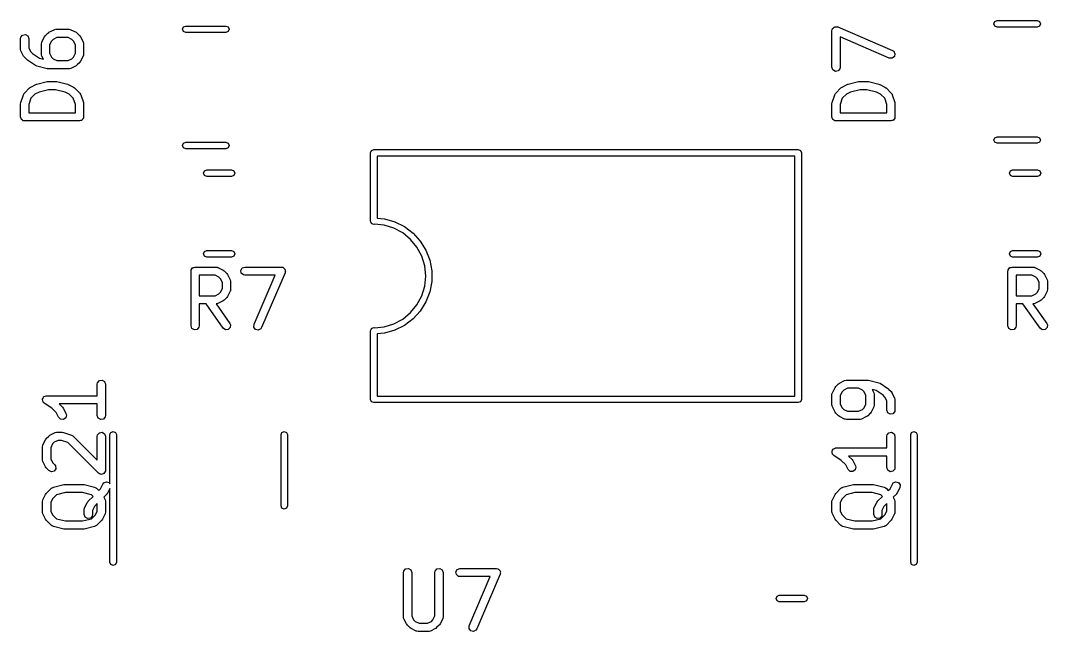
# Model space of a CAD drawing. Extents: x 10 to 287, y -200 to -10.
# Drawn here: x 110.08 to 128.81, y -90.93 to -79.78 of the extents above; entities that cross this region are included whole.
import ezdxf

# ---------------------------------------------------------------- set-up
doc = ezdxf.new("R2010")
doc.units = 0
doc.layers.add('BLACK', color=7, linetype='CONTINUOUS')

msp = doc.modelspace()

# ---------------------------------------------------------------- linework, layer by layer
at = {"layer": 'BLACK', "linetype": 'CONTINUOUS'}
for p, q in [((127.847, -79.7976), (127.889, -79.78)), ((127.889, -79.78), (128.62, -79.78)), ((128.62, -79.78), (128.662, -79.7976)), ((110.595, -79.9948), (110.69, -79.9472)), ((110.69, -79.9472), (110.715, -79.9398)), ((110.715, -79.9398), (110.72, -79.9408)), ((110.72, -79.9408), (110.724, -79.9393)), ((110.724, -79.9393), (110.962, -79.9393)), ((110.962, -79.9393), (110.988, -79.9438)), ((110.988, -79.9438), (110.991, -79.9467)), ((110.991, -79.9467), (110.995, -79.9472)), ((110.995, -79.9472), (111.091, -79.9948)), ((113.029, -79.94), (113.047, -79.8976)), ((113.047, -79.9824), (113.029, -79.94)), ((113.047, -79.8976), (113.089, -79.88)), ((113.089, -79.88), (113.82, -79.88)), ((113.82, -79.88), (113.862, -79.8976)), ((113.862, -79.8976), (113.88, -79.94)), ((113.88, -79.94), (113.862, -79.9824)), ((124.877, -79.9667), (124.882, -79.941)), ((124.877, -80.6333), (124.877, -79.9667)), ((124.882, -79.941), (124.888, -79.9342)), ((124.888, -79.9342), (124.89, -79.9256)), ((124.89, -79.9256), (124.904, -79.9151)), ((124.904, -79.9151), (124.915, -79.9017)), ((124.915, -79.9017), (124.924, -79.9002)), ((124.924, -79.9002), (124.931, -79.8949)), ((124.931, -79.8949), (124.948, -79.8958)), ((124.948, -79.8958), (124.965, -79.8928)), ((124.965, -79.8928), (124.973, -79.8972)), ((124.973, -79.8972), (124.982, -79.8977)), ((124.982, -79.8977), (125.982, -80.3263)), ((127.829, -79.84), (127.847, -79.7976)), ((127.847, -79.8824), (127.829, -79.84)), ((127.889, -79.9), (127.847, -79.8824)), ((128.62, -79.9), (127.889, -79.9)), ((128.662, -79.8824), (128.62, -79.9)), ((128.662, -79.7976), (128.68, -79.84)), ((128.68, -79.84), (128.662, -79.8824)), ((110.077, -80.1095), (110.082, -80.0839)), ((110.077, -80.3), (110.077, -80.1095)), ((110.082, -80.0839), (110.115, -80.0446)), ((110.115, -80.0446), (110.165, -80.0357)), ((110.165, -80.0357), (110.21, -80.0613)), ((110.21, -80.0613), (110.227, -80.1095)), ((110.227, -80.1095), (110.227, -80.2823)), ((110.466, -80.1712), (110.514, -80.076)), ((110.514, -80.076), (110.527, -80.058)), ((110.527, -80.058), (110.528, -80.0565)), ((110.528, -80.0565), (110.576, -80.0089)), ((110.576, -80.0089), (110.594, -79.996)), ((110.594, -79.996), (110.595, -79.9948)), ((110.643, -80.1539), (110.608, -80.2225)), ((110.673, -80.1235), (110.643, -80.1539)), ((110.742, -80.0893), (110.673, -80.1235)), ((110.944, -80.0893), (110.742, -80.0893)), ((111.013, -80.1235), (110.944, -80.0893)), ((111.043, -80.1539), (111.013, -80.1235)), ((111.077, -80.2225), (111.043, -80.1539)), ((111.091, -79.9948), (111.109, -80.0082)), ((111.109, -80.0082), (111.11, -80.0089)), ((111.11, -80.0089), (111.158, -80.0565)), ((111.158, -80.0565), (111.171, -80.0749)), ((111.171, -80.0749), (111.172, -80.076)), ((111.172, -80.076), (111.219, -80.1712)), ((113.089, -80), (113.047, -79.9824)), ((113.82, -80), (113.089, -80)), ((113.862, -79.9824), (113.82, -80)), ((125.923, -80.4642), (125.027, -80.0804)), ((125.027, -80.0804), (125.027, -80.6333)), ((110.079, -80.3042), (110.077, -80.3)), ((110.078, -80.3086), (110.079, -80.3042)), ((110.085, -80.3335), (110.078, -80.3086)), ((110.133, -80.4288), (110.085, -80.3335)), ((110.227, -80.2823), (110.262, -80.3508)), ((110.262, -80.3508), (110.295, -80.3846)), ((110.458, -80.2048), (110.463, -80.1791)), ((110.458, -80.3952), (110.458, -80.2048)), ((110.463, -80.1791), (110.466, -80.1757)), ((110.466, -80.1757), (110.466, -80.1712)), ((110.608, -80.2225), (110.608, -80.3775)), ((111.077, -80.3775), (111.077, -80.2225)), ((111.219, -80.1712), (111.227, -80.1962)), ((111.227, -80.1962), (111.226, -80.2005)), ((111.226, -80.2005), (111.227, -80.2048)), ((111.227, -80.2048), (111.227, -80.3952)), ((125.982, -80.3263), (126.004, -80.3406)), ((126.004, -80.3406), (126.027, -80.3864)), ((110.134, -80.4299), (110.133, -80.4288)), ((110.147, -80.4483), (110.134, -80.4299)), ((110.195, -80.4959), (110.147, -80.4483)), ((110.198, -80.4974), (110.195, -80.4959)), ((110.206, -80.5053), (110.198, -80.4974)), ((110.349, -80.6005), (110.206, -80.5053)), ((110.295, -80.3846), (110.421, -80.4685)), ((110.421, -80.4685), (110.495, -80.487)), ((110.46, -80.3995), (110.458, -80.3952)), ((110.459, -80.4038), (110.46, -80.3995)), ((110.466, -80.4288), (110.459, -80.4038)), ((110.495, -80.487), (110.466, -80.4288)), ((110.608, -80.3775), (110.643, -80.446)), ((110.643, -80.446), (110.673, -80.4765)), ((110.673, -80.4765), (110.742, -80.5107)), ((110.742, -80.5107), (110.944, -80.5107)), ((110.944, -80.5107), (111.013, -80.4765)), ((111.013, -80.4765), (111.043, -80.446)), ((111.043, -80.446), (111.077, -80.3775)), ((111.172, -80.524), (111.158, -80.542)), ((111.158, -80.542), (111.158, -80.5435)), ((111.219, -80.4288), (111.172, -80.524)), ((111.22, -80.4243), (111.219, -80.4288)), ((111.223, -80.4209), (111.22, -80.4243)), ((111.227, -80.3952), (111.223, -80.4209)), ((125.974, -80.467), (125.923, -80.4642)), ((126.015, -80.4363), (125.974, -80.467)), ((126.027, -80.3864), (126.015, -80.4363)), ((110.349, -80.6006), (110.349, -80.6005)), ((110.372, -80.6109), (110.349, -80.6006)), ((110.563, -80.6585), (110.372, -80.6109)), ((110.566, -80.6581), (110.563, -80.6585)), ((110.581, -80.6607), (110.566, -80.6581)), ((110.962, -80.6607), (110.581, -80.6607)), ((110.966, -80.6592), (110.962, -80.6607)), ((110.97, -80.6602), (110.966, -80.6592)), ((110.995, -80.6528), (110.97, -80.6602)), ((111.091, -80.6052), (110.995, -80.6528)), ((111.092, -80.604), (111.091, -80.6052)), ((111.11, -80.5911), (111.092, -80.604)), ((111.158, -80.5435), (111.11, -80.5911)), ((124.895, -80.6815), (124.877, -80.6333)), ((124.939, -80.7072), (124.895, -80.6815)), ((124.99, -80.6983), (124.939, -80.7072)), ((125.023, -80.659), (124.99, -80.6983)), ((125.027, -80.6333), (125.023, -80.659)), ((110.372, -80.9415), (110.563, -80.8939)), ((110.563, -80.8939), (110.578, -80.8929)), ((110.578, -80.8929), (110.581, -80.8917)), ((110.581, -80.8917), (110.724, -80.8917)), ((110.724, -80.8917), (110.739, -80.8943)), ((110.739, -80.8943), (110.742, -80.8939)), ((110.742, -80.8939), (110.932, -80.9415)), ((125.172, -80.9415), (125.363, -80.8939)), ((125.363, -80.8939), (125.378, -80.8929)), ((125.378, -80.8929), (125.381, -80.8917)), ((125.381, -80.8917), (125.524, -80.8917)), ((125.524, -80.8917), (125.539, -80.8943)), ((125.539, -80.8943), (125.542, -80.8939)), ((125.542, -80.8939), (125.732, -80.9415)), ((110.145, -81.1082), (110.147, -81.1041)), ((110.147, -81.1041), (110.242, -81.0089)), ((110.242, -81.0089), (110.261, -80.996)), ((110.261, -80.996), (110.262, -80.9948)), ((110.262, -80.9948), (110.357, -80.9472)), ((110.417, -81.085), (110.34, -81.1235)), ((110.357, -80.9472), (110.369, -80.9435)), ((110.369, -80.9435), (110.372, -80.9415)), ((110.59, -81.0417), (110.417, -81.085)), ((110.715, -81.0417), (110.59, -81.0417)), ((110.888, -81.085), (110.715, -81.0417)), ((110.965, -81.1235), (110.888, -81.085)), ((110.932, -80.9415), (110.944, -80.9468)), ((110.944, -80.9468), (110.948, -80.9472)), ((110.948, -80.9472), (111.043, -80.9948)), ((111.043, -80.9948), (111.061, -81.0082)), ((111.061, -81.0082), (111.063, -81.0089)), ((111.063, -81.0089), (111.158, -81.1041)), ((111.158, -81.1041), (111.173, -81.1254)), ((124.945, -81.1082), (124.947, -81.1041)), ((124.947, -81.1041), (125.042, -81.0089)), ((125.042, -81.0089), (125.061, -80.996)), ((125.061, -80.996), (125.062, -80.9948)), ((125.062, -80.9948), (125.157, -80.9472)), ((125.217, -81.085), (125.14, -81.1235)), ((125.157, -80.9472), (125.169, -80.9435)), ((125.169, -80.9435), (125.172, -80.9415)), ((125.39, -81.0417), (125.217, -81.085)), ((125.515, -81.0417), (125.39, -81.0417)), ((125.688, -81.085), (125.515, -81.0417)), ((125.765, -81.1235), (125.688, -81.085)), ((125.732, -80.9415), (125.744, -80.9468)), ((125.744, -80.9468), (125.748, -80.9472)), ((125.748, -80.9472), (125.843, -80.9948)), ((125.843, -80.9948), (125.861, -81.0082)), ((125.861, -81.0082), (125.863, -81.0089)), ((125.863, -81.0089), (125.958, -81.1041)), ((125.958, -81.1041), (125.973, -81.1254)), ((110.077, -81.3), (110.081, -81.2779)), ((110.081, -81.2763), (110.129, -81.1334)), ((110.081, -81.2779), (110.081, -81.2763)), ((110.129, -81.1334), (110.141, -81.1105)), ((110.141, -81.1105), (110.145, -81.1082)), ((110.266, -81.1977), (110.227, -81.3122)), ((110.34, -81.1235), (110.266, -81.1977)), ((111.039, -81.1977), (110.965, -81.1235)), ((111.077, -81.3122), (111.039, -81.1977)), ((111.173, -81.1254), (111.173, -81.1299)), ((111.173, -81.1299), (111.176, -81.1334)), ((111.176, -81.1334), (111.224, -81.2763)), ((111.224, -81.2763), (111.227, -81.2985)), ((124.877, -81.3), (124.881, -81.2779)), ((124.881, -81.2763), (124.929, -81.1334)), ((124.881, -81.2779), (124.881, -81.2763)), ((124.929, -81.1334), (124.941, -81.1105)), ((124.941, -81.1105), (124.945, -81.1082)), ((125.066, -81.1977), (125.027, -81.3122)), ((125.14, -81.1235), (125.066, -81.1977)), ((125.839, -81.1977), (125.765, -81.1235)), ((125.877, -81.3122), (125.839, -81.1977)), ((125.973, -81.1254), (125.973, -81.1299)), ((125.973, -81.1299), (125.976, -81.1334)), ((125.976, -81.1334), (126.024, -81.2763)), ((126.024, -81.2763), (126.027, -81.2985)), ((110.077, -81.5381), (110.077, -81.3)), ((110.227, -81.3122), (110.227, -81.4631)), ((110.227, -81.4631), (111.077, -81.4631)), ((111.077, -81.4631), (111.077, -81.3122)), ((111.227, -81.2985), (111.227, -81.3)), ((111.227, -81.3), (111.227, -81.5381)), ((124.877, -81.5381), (124.877, -81.3)), ((125.027, -81.3122), (125.027, -81.4631)), ((125.027, -81.4631), (125.877, -81.4631)), ((125.877, -81.4631), (125.877, -81.3122)), ((126.027, -81.2985), (126.027, -81.3)), ((126.027, -81.3), (126.027, -81.5381)), ((110.084, -81.5564), (110.077, -81.5381)), ((110.087, -81.5756), (110.084, -81.5564)), ((110.093, -81.5799), (110.087, -81.5756)), ((110.095, -81.5863), (110.093, -81.5799)), ((110.112, -81.596), (110.095, -81.5863)), ((110.127, -81.6086), (110.112, -81.596)), ((110.136, -81.6103), (110.127, -81.6086)), ((110.139, -81.612), (110.136, -81.6103)), ((110.143, -81.6114), (110.139, -81.612)), ((110.152, -81.6131), (110.143, -81.6114)), ((111.152, -81.6131), (110.152, -81.6131)), ((111.171, -81.6064), (111.152, -81.6131)), ((111.19, -81.603), (111.171, -81.6064)), ((111.194, -81.5979), (111.19, -81.603)), ((111.201, -81.5955), (111.194, -81.5979)), ((111.21, -81.5787), (111.201, -81.5955)), ((111.223, -81.5637), (111.21, -81.5787)), ((111.225, -81.554), (111.223, -81.5637)), ((111.226, -81.5511), (111.225, -81.554)), ((111.227, -81.5381), (111.226, -81.5478)), ((111.226, -81.5478), (111.226, -81.5511)), ((124.884, -81.5564), (124.877, -81.5381)), ((124.887, -81.5756), (124.884, -81.5564)), ((124.893, -81.5799), (124.887, -81.5756)), ((124.895, -81.5863), (124.893, -81.5799)), ((124.912, -81.596), (124.895, -81.5863)), ((124.927, -81.6086), (124.912, -81.596)), ((124.936, -81.6103), (124.927, -81.6086)), ((124.939, -81.612), (124.936, -81.6103)), ((124.943, -81.6114), (124.939, -81.612)), ((124.952, -81.6131), (124.943, -81.6114)), ((125.952, -81.6131), (124.952, -81.6131)), ((125.971, -81.6064), (125.952, -81.6131)), ((125.99, -81.603), (125.971, -81.6064)), ((125.994, -81.5979), (125.99, -81.603)), ((126.001, -81.5955), (125.994, -81.5979)), ((126.01, -81.5787), (126.001, -81.5955)), ((126.023, -81.5637), (126.01, -81.5787)), ((126.025, -81.554), (126.023, -81.5637)), ((126.026, -81.5511), (126.025, -81.554)), ((126.027, -81.5381), (126.026, -81.5478)), ((126.026, -81.5478), (126.026, -81.5511)), ((113.029, -82.06), (113.047, -82.0176)), ((113.047, -82.0176), (113.089, -82)), ((113.089, -82), (113.82, -82)), ((113.82, -82), (113.862, -82.0176)), ((113.862, -82.0176), (113.88, -82.06)), ((127.829, -81.96), (127.847, -81.9176)), ((127.847, -82.0024), (127.829, -81.96)), ((127.847, -81.9176), (127.889, -81.9)), ((127.889, -82.02), (127.847, -82.0024)), ((127.889, -81.9), (128.62, -81.9)), ((128.62, -82.02), (127.889, -82.02)), ((128.62, -81.9), (128.662, -81.9176)), ((128.662, -82.0024), (128.62, -82.02)), ((128.662, -81.9176), (128.68, -81.96)), ((128.68, -81.96), (128.662, -82.0024)), ((113.047, -82.1024), (113.029, -82.06)), ((113.089, -82.12), (113.047, -82.1024)), ((113.82, -82.12), (113.089, -82.12)), ((113.862, -82.1024), (113.82, -82.12)), ((113.88, -82.06), (113.862, -82.1024)), ((116.462, -82.1919), (116.48, -82.1495)), ((116.462, -83.4419), (116.462, -82.1919)), ((116.48, -82.1495), (116.522, -82.1319)), ((116.522, -82.1319), (124.262, -82.1319)), ((124.262, -82.1319), (124.305, -82.1495)), ((124.305, -82.1495), (124.322, -82.1919)), ((124.322, -82.1919), (124.322, -86.6919)), ((116.582, -82.2519), (116.582, -83.3875)), ((124.202, -82.2519), (116.582, -82.2519)), ((124.202, -86.6319), (124.202, -82.2519)), ((113.413, -82.565), (113.431, -82.5226)), ((113.431, -82.6074), (113.413, -82.565)), ((113.431, -82.5226), (113.473, -82.505)), ((113.473, -82.505), (113.927, -82.505)), ((113.927, -82.505), (113.969, -82.5226)), ((113.969, -82.5226), (113.987, -82.565)), ((113.987, -82.565), (113.969, -82.6074)), ((128.113, -82.565), (128.131, -82.5226)), ((128.131, -82.6074), (128.113, -82.565)), ((128.131, -82.5226), (128.173, -82.505)), ((128.173, -82.505), (128.627, -82.505)), ((128.627, -82.505), (128.669, -82.5226)), ((128.669, -82.5226), (128.687, -82.565)), ((128.687, -82.565), (128.669, -82.6074)), ((113.473, -82.625), (113.431, -82.6074)), ((113.927, -82.625), (113.473, -82.625)), ((113.969, -82.6074), (113.927, -82.625)), ((128.173, -82.625), (128.131, -82.6074)), ((128.627, -82.625), (128.173, -82.625)), ((128.669, -82.6074), (128.627, -82.625)), ((116.466, -83.4514), (116.462, -83.4419)), ((116.48, -83.4843), (116.466, -83.4514)), ((116.48, -83.4844), (116.48, -83.4843)), ((116.505, -83.4946), (116.48, -83.4844)), ((116.522, -83.5019), (116.505, -83.4946)), ((116.531, -83.4983), (116.522, -83.5019)), ((116.522, -83.5019), (116.522, -83.5019)), ((116.707, -83.5155), (116.531, -83.4983)), ((116.582, -83.3875), (116.717, -83.4)), ((116.884, -83.5693), (116.707, -83.5155)), ((116.717, -83.4), (116.905, -83.4535)), ((116.905, -83.4535), (117.08, -83.5407)), ((117.047, -83.6566), (116.884, -83.5693)), ((117.19, -83.774), (117.047, -83.6566)), ((117.08, -83.5407), (117.236, -83.6586)), ((117.236, -83.6586), (117.368, -83.8031)), ((117.308, -83.9172), (117.19, -83.774)), ((117.368, -83.8031), (117.471, -83.9694)), ((113.413, -84.035), (113.431, -83.9926)), ((113.431, -84.0774), (113.413, -84.035)), ((113.431, -83.9926), (113.473, -83.975)), ((113.473, -84.095), (113.431, -84.0774)), ((113.473, -83.975), (113.927, -83.975)), ((113.927, -84.095), (113.473, -84.095)), ((113.927, -83.975), (113.969, -83.9926)), ((113.969, -84.0774), (113.927, -84.095)), ((113.969, -83.9926), (113.987, -84.035)), ((113.987, -84.035), (113.969, -84.0774)), ((117.395, -84.0805), (117.308, -83.9172)), ((117.449, -84.2576), (117.395, -84.0805)), ((117.471, -83.9694), (117.542, -84.1518)), ((128.113, -84.035), (128.131, -83.9926)), ((128.131, -84.0774), (128.113, -84.035)), ((128.131, -83.9926), (128.173, -83.975)), ((128.173, -84.095), (128.131, -84.0774)), ((128.173, -83.975), (128.627, -83.975)), ((128.627, -84.095), (128.173, -84.095)), ((128.627, -83.975), (128.669, -83.9926)), ((128.669, -84.0774), (128.627, -84.095)), ((128.669, -83.9926), (128.687, -84.035)), ((128.687, -84.035), (128.669, -84.0774)), ((113.22, -84.2926), (113.224, -84.2874)), ((113.224, -84.2874), (113.244, -84.284)), ((113.244, -84.284), (113.262, -84.2774)), ((113.262, -84.2774), (113.643, -84.2774)), ((113.643, -84.2774), (113.669, -84.2819)), ((113.669, -84.2819), (113.672, -84.2848)), ((113.672, -84.2848), (113.676, -84.2853)), ((113.676, -84.2853), (113.772, -84.3329)), ((114.118, -84.2949), (114.167, -84.2774)), ((114.167, -84.2774), (114.833, -84.2774)), ((114.833, -84.2774), (114.859, -84.2819)), ((114.859, -84.2819), (114.866, -84.2876)), ((114.866, -84.2876), (114.874, -84.2896)), ((117.467, -84.4419), (117.449, -84.2576)), ((117.542, -84.1518), (117.578, -84.3441)), ((128.12, -84.2926), (128.124, -84.2874)), ((128.124, -84.2874), (128.144, -84.284)), ((128.144, -84.284), (128.162, -84.2774)), ((128.162, -84.2774), (128.543, -84.2774)), ((128.543, -84.2774), (128.569, -84.2819)), ((128.569, -84.2819), (128.572, -84.2848)), ((128.572, -84.2848), (128.576, -84.2853)), ((128.576, -84.2853), (128.672, -84.3329)), ((113.187, -84.3524), (113.189, -84.3426)), ((113.187, -85.3524), (113.187, -84.3524)), ((113.188, -84.3394), (113.19, -84.3365)), ((113.189, -84.3426), (113.188, -84.3394)), ((113.19, -84.3365), (113.191, -84.3267)), ((113.191, -84.3267), (113.204, -84.3118)), ((113.204, -84.3118), (113.214, -84.2949)), ((113.214, -84.2949), (113.22, -84.2926)), ((113.337, -84.4274), (113.337, -84.8012)), ((113.625, -84.4274), (113.337, -84.4274)), ((113.694, -84.4616), (113.625, -84.4274)), ((113.724, -84.492), (113.694, -84.4616)), ((113.772, -84.3329), (113.79, -84.3463)), ((113.79, -84.3463), (113.791, -84.347)), ((113.791, -84.347), (113.839, -84.3946)), ((113.839, -84.3946), (113.852, -84.413)), ((113.852, -84.413), (113.853, -84.4141)), ((113.853, -84.4141), (113.9, -84.5093)), ((114.093, -84.3394), (114.118, -84.2949)), ((114.102, -84.3899), (114.093, -84.3394)), ((114.141, -84.4229), (114.102, -84.3899)), ((114.167, -84.4274), (114.141, -84.4229)), ((114.72, -84.4274), (114.167, -84.4274)), ((114.336, -85.3228), (114.72, -84.4274)), ((114.902, -84.3819), (114.474, -85.3819)), ((114.874, -84.2896), (114.885, -84.3036)), ((114.885, -84.3036), (114.898, -84.3149)), ((114.898, -84.3149), (114.9, -84.3236)), ((114.9, -84.3236), (114.905, -84.3307)), ((114.903, -84.3731), (114.902, -84.3819)), ((114.907, -84.3654), (114.903, -84.3731)), ((114.905, -84.3307), (114.904, -84.3482)), ((114.904, -84.3482), (114.907, -84.3654)), ((117.449, -84.6262), (117.467, -84.4419)), ((117.578, -84.3441), (117.578, -84.5397)), ((128.087, -84.3524), (128.089, -84.3426)), ((128.087, -85.3524), (128.087, -84.3524)), ((128.088, -84.3394), (128.09, -84.3365)), ((128.089, -84.3426), (128.088, -84.3394)), ((128.09, -84.3365), (128.091, -84.3267)), ((128.091, -84.3267), (128.104, -84.3118)), ((128.104, -84.3118), (128.114, -84.2949)), ((128.114, -84.2949), (128.12, -84.2926)), ((128.237, -84.4274), (128.237, -84.8012)), ((128.525, -84.4274), (128.237, -84.4274)), ((128.594, -84.4616), (128.525, -84.4274)), ((128.624, -84.492), (128.594, -84.4616)), ((128.672, -84.3329), (128.69, -84.3463)), ((128.69, -84.3463), (128.691, -84.347)), ((128.691, -84.347), (128.739, -84.3946)), ((128.739, -84.3946), (128.752, -84.413)), ((128.752, -84.413), (128.753, -84.4141)), ((128.753, -84.4141), (128.8, -84.5093)), ((113.758, -84.5606), (113.724, -84.492)), ((113.758, -84.668), (113.758, -84.5606)), ((113.9, -84.5093), (113.908, -84.5343)), ((113.908, -84.5343), (113.907, -84.5386)), ((113.907, -84.5386), (113.908, -84.5429)), ((113.908, -84.5429), (113.908, -84.6857)), ((117.395, -84.8033), (117.449, -84.6262)), ((117.578, -84.5397), (117.542, -84.732)), ((128.658, -84.5606), (128.624, -84.492)), ((128.658, -84.668), (128.658, -84.5606)), ((128.8, -84.5093), (128.808, -84.5343)), ((128.808, -84.5343), (128.807, -84.5386)), ((128.807, -84.5386), (128.808, -84.5429)), ((128.808, -84.5429), (128.808, -84.6857)), ((113.337, -84.8012), (113.625, -84.8012)), ((113.625, -84.8012), (113.694, -84.7669)), ((113.694, -84.7669), (113.724, -84.7365)), ((113.724, -84.7365), (113.758, -84.668)), ((113.839, -84.834), (113.791, -84.8816)), ((113.853, -84.8145), (113.839, -84.8325)), ((113.839, -84.8325), (113.839, -84.834)), ((113.9, -84.7193), (113.853, -84.8145)), ((113.901, -84.7148), (113.9, -84.7193)), ((113.904, -84.7114), (113.901, -84.7148)), ((113.908, -84.6857), (113.904, -84.7114)), ((117.308, -84.9666), (117.395, -84.8033)), ((117.542, -84.732), (117.471, -84.9144)), ((128.237, -84.8012), (128.525, -84.8012)), ((128.525, -84.8012), (128.594, -84.7669)), ((128.594, -84.7669), (128.624, -84.7365)), ((128.624, -84.7365), (128.658, -84.668)), ((128.739, -84.834), (128.691, -84.8816)), ((128.753, -84.8145), (128.739, -84.8325)), ((128.739, -84.8325), (128.739, -84.834)), ((128.8, -84.7193), (128.753, -84.8145)), ((128.801, -84.7148), (128.8, -84.7193)), ((128.804, -84.7114), (128.801, -84.7148)), ((128.808, -84.6857), (128.804, -84.7114)), ((113.461, -84.9512), (113.337, -84.9512)), ((113.337, -84.9512), (113.337, -85.3524)), ((113.772, -85.3954), (113.461, -84.9512)), ((113.647, -84.9497), (113.644, -84.9508)), ((113.644, -84.9508), (113.895, -85.3094)), ((113.651, -84.9507), (113.647, -84.9497)), ((113.676, -84.9433), (113.651, -84.9507)), ((113.772, -84.8957), (113.676, -84.9433)), ((113.773, -84.8945), (113.772, -84.8957)), ((113.791, -84.8816), (113.773, -84.8945)), ((117.19, -85.1098), (117.308, -84.9666)), ((117.471, -84.9144), (117.368, -85.0807)), ((128.361, -84.9512), (128.237, -84.9512)), ((128.237, -84.9512), (128.237, -85.3524)), ((128.672, -85.3954), (128.361, -84.9512)), ((128.547, -84.9497), (128.544, -84.9508)), ((128.544, -84.9508), (128.795, -85.3094)), ((128.551, -84.9507), (128.547, -84.9497)), ((128.576, -84.9433), (128.551, -84.9507)), ((128.672, -84.8957), (128.576, -84.9433)), ((128.673, -84.8945), (128.672, -84.8957)), ((128.691, -84.8816), (128.673, -84.8945)), ((117.047, -85.2272), (117.19, -85.1098)), ((117.236, -85.2252), (117.08, -85.3431)), ((117.368, -85.0807), (117.236, -85.2252)), ((113.204, -85.4006), (113.187, -85.3524)), ((113.249, -85.4262), (113.204, -85.4006)), ((113.332, -85.378), (113.299, -85.4173)), ((113.337, -85.3524), (113.332, -85.378)), ((113.814, -85.4248), (113.772, -85.3954)), ((113.901, -85.3841), (113.865, -85.4204)), ((113.895, -85.3094), (113.906, -85.333)), ((113.906, -85.333), (113.901, -85.3841)), ((114.333, -85.3741), (114.336, -85.3228)), ((114.364, -85.4151), (114.333, -85.3741)), ((114.459, -85.4037), (114.414, -85.4269)), ((114.474, -85.3819), (114.459, -85.4037)), ((116.473, -85.4174), (116.48, -85.3995)), ((116.48, -85.3995), (116.505, -85.3892)), ((116.48, -85.3995), (116.48, -85.3995)), ((116.505, -85.3892), (116.522, -85.3819)), ((116.522, -85.3819), (116.522, -85.3819)), ((116.522, -85.3819), (116.531, -85.3856)), ((116.531, -85.3856), (116.707, -85.3683)), ((116.707, -85.3683), (116.884, -85.3145)), ((116.884, -85.3145), (117.047, -85.2272)), ((117.08, -85.3431), (116.905, -85.4303)), ((128.104, -85.4006), (128.087, -85.3524)), ((128.149, -85.4262), (128.104, -85.4006)), ((128.232, -85.378), (128.199, -85.4173)), ((128.237, -85.3524), (128.232, -85.378)), ((128.714, -85.4248), (128.672, -85.3954)), ((128.801, -85.3841), (128.765, -85.4204)), ((128.795, -85.3094), (128.806, -85.333)), ((128.806, -85.333), (128.801, -85.3841)), ((113.299, -85.4173), (113.249, -85.4262)), ((113.865, -85.4204), (113.814, -85.4248)), ((114.414, -85.4269), (114.364, -85.4151)), ((116.462, -85.4419), (116.473, -85.4174)), ((116.462, -86.6919), (116.462, -85.4419)), ((116.717, -85.4838), (116.582, -85.4963)), ((116.582, -85.4963), (116.582, -86.6319)), ((116.905, -85.4303), (116.717, -85.4838)), ((128.199, -85.4173), (128.149, -85.4262)), ((128.765, -85.4204), (128.714, -85.4248)), ((111.482, -86.3886), (111.515, -86.3493)), ((111.515, -86.3493), (111.565, -86.3404)), ((111.565, -86.3404), (111.61, -86.3661)), ((125.014, -86.3948), (125.109, -86.3472)), ((125.109, -86.3472), (125.134, -86.3398)), ((125.134, -86.3398), (125.139, -86.3408)), ((125.139, -86.3408), (125.143, -86.3393)), ((125.143, -86.3393), (125.524, -86.3393)), ((125.524, -86.3393), (125.539, -86.3419)), ((125.539, -86.3419), (125.542, -86.3415)), ((125.542, -86.3415), (125.732, -86.3891)), ((111.477, -86.4143), (111.482, -86.3886)), ((111.477, -86.625), (111.477, -86.4143)), ((111.61, -86.3661), (111.627, -86.4143)), ((111.627, -86.4143), (111.627, -86.9857)), ((124.885, -86.5712), (124.933, -86.476)), ((124.933, -86.476), (124.946, -86.458)), ((124.946, -86.458), (124.947, -86.4565)), ((124.947, -86.4565), (124.995, -86.4089)), ((124.995, -86.4089), (125.013, -86.396)), ((125.013, -86.396), (125.014, -86.3948)), ((125.092, -86.5235), (125.062, -86.554)), ((125.161, -86.4893), (125.092, -86.5235)), ((125.363, -86.4893), (125.161, -86.4893)), ((125.432, -86.5235), (125.363, -86.4893)), ((125.462, -86.554), (125.432, -86.5235)), ((125.683, -86.5315), (125.609, -86.513)), ((125.609, -86.513), (125.639, -86.5712)), ((125.809, -86.6154), (125.683, -86.5315)), ((125.732, -86.3891), (125.755, -86.3994)), ((125.755, -86.3994), (125.756, -86.3995)), ((125.756, -86.3995), (125.899, -86.4947)), ((125.899, -86.4947), (125.907, -86.5026)), ((125.907, -86.5026), (125.91, -86.5041)), ((125.91, -86.5041), (125.958, -86.5517)), ((110.478, -86.6952), (110.479, -86.6912)), ((110.484, -86.7161), (110.478, -86.6952)), ((110.479, -86.687), (110.489, -86.6681)), ((110.479, -86.6912), (110.479, -86.687)), ((110.487, -86.7375), (110.484, -86.7161)), ((110.489, -86.6681), (110.498, -86.6482)), ((110.498, -86.6482), (110.502, -86.6463)), ((110.502, -86.6463), (110.504, -86.6425)), ((110.504, -86.6425), (110.525, -86.6351)), ((110.525, -86.6351), (110.544, -86.6255)), ((110.544, -86.6255), (110.548, -86.6265)), ((110.548, -86.6265), (110.552, -86.625)), ((110.552, -86.625), (111.477, -86.625)), ((116.48, -86.7344), (116.462, -86.6919)), ((116.582, -86.6319), (124.202, -86.6319)), ((124.322, -86.6919), (124.305, -86.7344)), ((124.877, -86.6048), (124.882, -86.5791)), ((124.877, -86.7952), (124.877, -86.6048)), ((124.882, -86.5791), (124.885, -86.5757)), ((124.885, -86.5757), (124.885, -86.5712)), ((125.062, -86.554), (125.027, -86.6225)), ((125.027, -86.6225), (125.027, -86.7775)), ((125.496, -86.6225), (125.462, -86.554)), ((125.496, -86.7775), (125.496, -86.6225)), ((125.639, -86.5712), (125.646, -86.5962)), ((125.646, -86.5962), (125.645, -86.6005)), ((125.645, -86.6005), (125.646, -86.6048)), ((125.646, -86.6048), (125.646, -86.7952)), ((125.843, -86.6492), (125.809, -86.6154)), ((125.877, -86.7177), (125.843, -86.6492)), ((125.877, -86.8905), (125.877, -86.7177)), ((125.958, -86.5517), (125.971, -86.5701)), ((125.971, -86.5701), (125.972, -86.5712)), ((125.972, -86.5712), (126.019, -86.6665)), ((126.019, -86.6665), (126.027, -86.6914)), ((126.027, -86.6914), (126.026, -86.6958)), ((126.026, -86.6958), (126.027, -86.7)), ((126.027, -86.7), (126.027, -86.8905)), ((110.491, -86.7403), (110.487, -86.7375)), ((110.492, -86.7444), (110.491, -86.7403)), ((110.511, -86.7624), (110.492, -86.7444)), ((110.647, -86.8535), (110.511, -86.7624)), ((110.729, -86.9349), (110.647, -86.8535)), ((111.477, -86.775), (110.781, -86.775)), ((110.781, -86.775), (110.844, -86.8374)), ((110.844, -86.8374), (110.856, -86.8558)), ((110.856, -86.8558), (110.858, -86.8569)), ((110.858, -86.8569), (110.905, -86.9522)), ((111.477, -86.9857), (111.477, -86.775)), ((116.522, -86.7519), (116.48, -86.7344)), ((124.262, -86.7519), (116.522, -86.7519)), ((124.305, -86.7344), (124.262, -86.7519)), ((124.879, -86.7995), (124.877, -86.7952)), ((124.878, -86.8038), (124.879, -86.7995)), ((124.885, -86.8288), (124.878, -86.8038)), ((124.933, -86.924), (124.885, -86.8288)), ((125.027, -86.7775), (125.062, -86.846)), ((125.062, -86.846), (125.092, -86.8765)), ((125.092, -86.8765), (125.161, -86.9107)), ((125.161, -86.9107), (125.363, -86.9107)), ((125.363, -86.9107), (125.432, -86.8765)), ((125.432, -86.8765), (125.462, -86.846)), ((125.462, -86.846), (125.496, -86.7775)), ((125.639, -86.8288), (125.591, -86.924)), ((125.642, -86.8209), (125.639, -86.8243)), ((125.639, -86.8243), (125.639, -86.8288)), ((125.646, -86.7952), (125.642, -86.8209)), ((125.895, -86.9387), (125.877, -86.8905)), ((126.027, -86.8905), (126.023, -86.9161)), ((110.771, -87.0193), (110.729, -86.9349)), ((110.808, -87.0545), (110.771, -87.0193)), ((110.859, -87.0576), (110.808, -87.0545)), ((110.901, -87.027), (110.859, -87.0576)), ((110.913, -86.9771), (110.901, -87.027)), ((110.905, -86.9522), (110.913, -86.9771)), ((111.495, -87.0339), (111.477, -86.9857)), ((111.539, -87.0596), (111.495, -87.0339)), ((111.59, -87.0507), (111.539, -87.0596)), ((111.623, -87.0114), (111.59, -87.0507)), ((111.627, -86.9857), (111.623, -87.0114)), ((124.934, -86.9251), (124.933, -86.924)), ((124.947, -86.9435), (124.934, -86.9251)), ((124.995, -86.9911), (124.947, -86.9435)), ((124.996, -86.9918), (124.995, -86.9911)), ((125.014, -87.0052), (124.996, -86.9918)), ((125.109, -87.0528), (125.014, -87.0052)), ((125.114, -87.0533), (125.109, -87.0528)), ((125.117, -87.0562), (125.114, -87.0533)), ((125.143, -87.0607), (125.117, -87.0562)), ((125.381, -87.0607), (125.143, -87.0607)), ((125.385, -87.0592), (125.381, -87.0607)), ((125.39, -87.0602), (125.385, -87.0592)), ((125.414, -87.0528), (125.39, -87.0602)), ((125.51, -87.0052), (125.414, -87.0528)), ((125.511, -87.004), (125.51, -87.0052)), ((125.529, -86.9911), (125.511, -87.004)), ((125.577, -86.9435), (125.529, -86.9911)), ((125.578, -86.942), (125.577, -86.9435)), ((125.591, -86.924), (125.578, -86.942)), ((125.939, -86.9643), (125.895, -86.9387)), ((125.99, -86.9554), (125.939, -86.9643)), ((126.023, -86.9161), (125.99, -86.9554)), ((111.726, -87.2939), (111.768, -87.2763)), ((111.768, -87.2763), (111.811, -87.2939)), ((114.846, -87.2939), (114.888, -87.2763)), ((114.888, -87.2763), (114.931, -87.2939)), ((126.331, -87.2939), (126.373, -87.2763)), ((126.373, -87.2763), (126.416, -87.2939)), ((110.485, -87.5236), (110.533, -87.4284)), ((110.533, -87.4284), (110.546, -87.4104)), ((110.546, -87.4104), (110.547, -87.4089)), ((110.547, -87.4089), (110.595, -87.3613)), ((110.595, -87.3613), (110.613, -87.3484)), ((110.613, -87.3484), (110.614, -87.3472)), ((110.614, -87.3472), (110.709, -87.2996)), ((110.761, -87.4417), (110.692, -87.4759)), ((110.709, -87.2996), (110.734, -87.2922)), ((110.734, -87.2922), (110.739, -87.2932)), ((110.739, -87.2932), (110.743, -87.2917)), ((110.743, -87.2917), (110.838, -87.2917)), ((110.826, -87.4417), (110.761, -87.4417)), ((110.94, -87.4798), (110.826, -87.4417)), ((110.838, -87.2917), (110.86, -87.2956)), ((110.86, -87.2956), (110.862, -87.2955)), ((110.862, -87.2955), (111.005, -87.3431)), ((111.005, -87.3431), (111.028, -87.3555)), ((111.028, -87.3555), (111.03, -87.3594)), ((111.03, -87.3594), (111.034, -87.3613)), ((111.034, -87.3613), (111.477, -87.8046)), ((111.477, -87.3667), (111.482, -87.341)), ((111.477, -87.8046), (111.477, -87.3667)), ((111.482, -87.341), (111.515, -87.3017)), ((111.515, -87.3017), (111.565, -87.2928)), ((111.565, -87.2928), (111.61, -87.3185)), ((111.61, -87.3185), (111.627, -87.3667)), ((111.627, -87.3667), (111.627, -87.9857)), ((111.708, -87.3363), (111.726, -87.2939)), ((111.708, -88.2353), (111.708, -87.3363)), ((111.811, -87.2939), (111.828, -87.3363)), ((111.828, -87.3363), (111.828, -89.6613)), ((114.828, -87.3363), (114.846, -87.2939)), ((114.828, -88.6363), (114.828, -87.3363)), ((114.931, -87.2939), (114.948, -87.3363)), ((114.948, -87.3363), (114.948, -88.6363)), ((125.877, -87.3667), (125.882, -87.341)), ((125.877, -87.5774), (125.877, -87.3667)), ((125.882, -87.341), (125.915, -87.3017)), ((125.915, -87.3017), (125.965, -87.2928)), ((125.965, -87.2928), (126.01, -87.3185)), ((126.01, -87.3185), (126.027, -87.3667)), ((126.027, -87.3667), (126.027, -87.9381)), ((126.313, -87.3363), (126.331, -87.2939)), ((126.313, -89.6613), (126.313, -87.3363)), ((126.416, -87.2939), (126.433, -87.3363)), ((126.433, -87.3363), (126.433, -89.6613)), ((110.477, -87.5571), (110.482, -87.5315)), ((110.477, -87.7952), (110.477, -87.5571)), ((110.482, -87.5315), (110.485, -87.5281)), ((110.485, -87.5281), (110.485, -87.5236)), ((110.662, -87.5063), (110.627, -87.5748)), ((110.627, -87.5748), (110.627, -87.7775)), ((110.692, -87.4759), (110.662, -87.5063)), ((111.499, -88.0387), (110.94, -87.4798)), ((124.878, -87.6476), (124.879, -87.6436)), ((124.884, -87.6684), (124.878, -87.6476)), ((124.879, -87.6394), (124.889, -87.6205)), ((124.879, -87.6436), (124.879, -87.6394)), ((124.889, -87.6205), (124.898, -87.6006)), ((124.898, -87.6006), (124.902, -87.5987)), ((124.902, -87.5987), (124.904, -87.5949)), ((124.904, -87.5949), (124.925, -87.5875)), ((124.925, -87.5875), (124.944, -87.5778)), ((124.944, -87.5778), (124.948, -87.5789)), ((124.948, -87.5789), (124.952, -87.5774)), ((124.952, -87.5774), (125.877, -87.5774)), ((110.479, -87.7995), (110.477, -87.7952)), ((110.478, -87.8038), (110.479, -87.7995)), ((110.485, -87.8288), (110.478, -87.8038)), ((110.533, -87.924), (110.485, -87.8288)), ((110.627, -87.7775), (110.662, -87.846)), ((110.662, -87.846), (110.701, -87.8851)), ((124.887, -87.6899), (124.884, -87.6684)), ((124.891, -87.6927), (124.887, -87.6899)), ((124.892, -87.6968), (124.891, -87.6927)), ((124.911, -87.7148), (124.892, -87.6968)), ((125.047, -87.8059), (124.911, -87.7148)), ((125.129, -87.8873), (125.047, -87.8059)), ((125.877, -87.7274), (125.181, -87.7274)), ((125.181, -87.7274), (125.244, -87.7898)), ((125.244, -87.7898), (125.256, -87.8082)), ((125.256, -87.8082), (125.258, -87.8093)), ((125.258, -87.8093), (125.305, -87.9046)), ((125.877, -87.9381), (125.877, -87.7274)), ((110.534, -87.9251), (110.533, -87.924)), ((110.547, -87.9435), (110.534, -87.9251)), ((110.595, -87.9911), (110.547, -87.9435)), ((110.641, -88.0128), (110.595, -87.9911)), ((110.691, -87.9995), (110.641, -88.0128)), ((110.72, -87.9575), (110.691, -87.9995)), ((110.701, -87.8851), (110.716, -87.9064)), ((110.716, -87.9064), (110.72, -87.9575)), ((111.608, -88.0287), (111.595, -88.0472)), ((111.623, -88.0114), (111.608, -88.0287)), ((111.624, -88.0068), (111.623, -88.0114)), ((111.625, -88.0051), (111.624, -88.0068)), ((111.627, -87.9857), (111.625, -88.0018)), ((111.625, -88.0018), (111.625, -88.0051)), ((125.171, -87.9716), (125.129, -87.8873)), ((125.208, -88.0069), (125.171, -87.9716)), ((125.259, -88.01), (125.208, -88.0069)), ((125.301, -87.9794), (125.259, -88.01)), ((125.313, -87.9295), (125.301, -87.9794)), ((125.305, -87.9046), (125.313, -87.9295)), ((125.895, -87.9863), (125.877, -87.9381)), ((125.939, -88.012), (125.895, -87.9863)), ((125.99, -88.003), (125.939, -88.012)), ((126.023, -87.9637), (125.99, -88.003)), ((126.027, -87.9381), (126.023, -87.9637)), ((111.52, -88.0483), (111.499, -88.0387)), ((111.539, -88.0596), (111.52, -88.0483)), ((111.543, -88.059), (111.539, -88.0596)), ((111.546, -88.0604), (111.543, -88.059)), ((111.568, -88.0546), (111.546, -88.0604)), ((111.59, -88.0507), (111.568, -88.0546)), ((111.581, -88.2379), (111.596, -88.217)), ((111.592, -88.048), (111.59, -88.0507)), ((111.595, -88.0472), (111.592, -88.048)), ((111.596, -88.217), (111.643, -88.1966)), ((111.643, -88.1966), (111.692, -88.2112)), ((111.692, -88.2112), (111.708, -88.2353)), ((125.981, -88.2379), (125.996, -88.217)), ((125.996, -88.217), (126.043, -88.1966)), ((126.043, -88.1966), (126.092, -88.2112)), ((126.092, -88.2112), (126.121, -88.254)), ((110.546, -88.4104), (110.547, -88.4089)), ((110.547, -88.4089), (110.642, -88.3136)), ((110.642, -88.3136), (110.664, -88.2987)), ((110.664, -88.2987), (110.671, -88.298)), ((110.671, -88.298), (110.677, -88.2939)), ((110.677, -88.2939), (110.868, -88.2463)), ((110.895, -88.394), (110.734, -88.4344)), ((110.868, -88.2463), (110.882, -88.2452)), ((110.882, -88.2452), (110.886, -88.244)), ((110.886, -88.244), (111.219, -88.244)), ((111.21, -88.394), (110.895, -88.394)), ((111.371, -88.4344), (111.21, -88.394)), ((111.219, -88.244), (111.234, -88.2466)), ((111.234, -88.2466), (111.237, -88.2463)), ((111.237, -88.2463), (111.428, -88.2939)), ((111.428, -88.2939), (111.452, -88.3045)), ((111.452, -88.3045), (111.456, -88.3105)), ((111.456, -88.3105), (111.463, -88.3136)), ((111.463, -88.3136), (111.505, -88.3558)), ((111.505, -88.3558), (111.538, -88.3222)), ((111.538, -88.3222), (111.581, -88.2379)), ((111.667, -88.4002), (111.654, -88.4182)), ((111.708, -88.318), (111.667, -88.4002)), ((111.708, -89.6613), (111.708, -88.318)), ((124.946, -88.4104), (124.947, -88.4089)), ((124.947, -88.4089), (125.042, -88.3136)), ((125.042, -88.3136), (125.064, -88.2987)), ((125.064, -88.2987), (125.071, -88.298)), ((125.071, -88.298), (125.077, -88.2939)), ((125.077, -88.2939), (125.268, -88.2463)), ((125.295, -88.394), (125.134, -88.4344)), ((125.268, -88.2463), (125.282, -88.2452)), ((125.282, -88.2452), (125.286, -88.244)), ((125.286, -88.244), (125.619, -88.244)), ((125.61, -88.394), (125.295, -88.394)), ((125.771, -88.4344), (125.61, -88.394)), ((125.619, -88.244), (125.634, -88.2466)), ((125.634, -88.2466), (125.637, -88.2463)), ((125.637, -88.2463), (125.828, -88.2939)), ((125.828, -88.2939), (125.852, -88.3045)), ((125.852, -88.3045), (125.856, -88.3105)), ((125.856, -88.3105), (125.863, -88.3136)), ((125.863, -88.3136), (125.905, -88.3558)), ((125.905, -88.3558), (125.938, -88.3222)), ((125.938, -88.3222), (125.981, -88.2379)), ((126.067, -88.4002), (126.054, -88.4182)), ((126.115, -88.305), (126.067, -88.4002)), ((126.121, -88.254), (126.115, -88.305)), ((110.477, -88.5571), (110.482, -88.5315)), ((110.477, -88.7476), (110.477, -88.5571)), ((110.482, -88.5315), (110.485, -88.5281)), ((110.485, -88.5236), (110.533, -88.4284)), ((110.485, -88.5281), (110.485, -88.5236)), ((110.533, -88.4284), (110.546, -88.4104)), ((110.662, -88.5063), (110.627, -88.5748)), ((110.627, -88.5748), (110.627, -88.7299)), ((110.734, -88.4344), (110.662, -88.5063)), ((111.247, -88.6665), (111.295, -88.5712)), ((111.295, -88.5712), (111.308, -88.5532)), ((111.308, -88.5532), (111.309, -88.5517)), ((111.309, -88.5517), (111.399, -88.4619)), ((111.399, -88.4619), (111.371, -88.4344)), ((111.477, -88.5954), (111.424, -88.6492)), ((111.477, -88.7299), (111.477, -88.5954)), ((111.653, -88.4197), (111.596, -88.4767)), ((111.596, -88.4767), (111.619, -88.5236)), ((111.619, -88.5236), (111.627, -88.5486)), ((111.627, -88.5486), (111.626, -88.5529)), ((111.626, -88.5529), (111.627, -88.5571)), ((111.627, -88.5571), (111.627, -88.7476)), ((111.654, -88.4182), (111.653, -88.4197)), ((124.877, -88.5571), (124.882, -88.5315)), ((124.877, -88.7476), (124.877, -88.5571)), ((124.882, -88.5315), (124.885, -88.5281)), ((124.885, -88.5236), (124.933, -88.4284)), ((124.885, -88.5281), (124.885, -88.5236)), ((124.933, -88.4284), (124.946, -88.4104)), ((125.062, -88.5063), (125.027, -88.5748)), ((125.027, -88.5748), (125.027, -88.7299)), ((125.134, -88.4344), (125.062, -88.5063)), ((125.647, -88.6665), (125.695, -88.5712)), ((125.695, -88.5712), (125.708, -88.5532)), ((125.708, -88.5532), (125.709, -88.5517)), ((125.709, -88.5517), (125.799, -88.4619)), ((125.799, -88.4619), (125.771, -88.4344)), ((125.877, -88.5954), (125.824, -88.6492)), ((125.877, -88.7299), (125.877, -88.5954)), ((126.053, -88.4197), (125.996, -88.4767)), ((125.996, -88.4767), (126.019, -88.5236)), ((126.019, -88.5236), (126.027, -88.5486)), ((126.027, -88.5486), (126.026, -88.5529)), ((126.026, -88.5529), (126.027, -88.5571)), ((126.027, -88.5571), (126.027, -88.7476)), ((126.054, -88.4182), (126.053, -88.4197)), ((110.479, -88.7518), (110.477, -88.7476)), ((110.478, -88.7562), (110.479, -88.7518)), ((110.485, -88.7812), (110.478, -88.7562)), ((110.533, -88.8764), (110.485, -88.7812)), ((110.627, -88.7299), (110.662, -88.7984)), ((111.239, -88.7), (111.244, -88.6743)), ((111.239, -88.7952), (111.239, -88.7)), ((111.244, -88.6743), (111.247, -88.6709)), ((111.247, -88.6709), (111.247, -88.6665)), ((111.424, -88.6492), (111.389, -88.7177)), ((111.389, -88.7177), (111.389, -88.7952)), ((111.443, -88.7984), (111.477, -88.7299)), ((111.619, -88.7812), (111.572, -88.8764)), ((111.62, -88.7767), (111.619, -88.7812)), ((111.623, -88.7733), (111.62, -88.7767)), ((111.627, -88.7476), (111.623, -88.7733)), ((114.846, -88.6788), (114.828, -88.6363)), ((114.888, -88.6963), (114.846, -88.6788)), ((114.931, -88.6788), (114.888, -88.6963)), ((114.948, -88.6363), (114.931, -88.6788)), ((124.879, -88.7518), (124.877, -88.7476)), ((124.878, -88.7562), (124.879, -88.7518)), ((124.885, -88.7812), (124.878, -88.7562)), ((124.933, -88.8764), (124.885, -88.7812)), ((125.027, -88.7299), (125.062, -88.7984)), ((125.639, -88.7), (125.644, -88.6743)), ((125.639, -88.7952), (125.639, -88.7)), ((125.644, -88.6743), (125.647, -88.6709)), ((125.647, -88.6709), (125.647, -88.6665)), ((125.824, -88.6492), (125.789, -88.7177)), ((125.789, -88.7177), (125.789, -88.7952)), ((125.843, -88.7984), (125.877, -88.7299)), ((126.019, -88.7812), (125.972, -88.8764)), ((126.02, -88.7767), (126.019, -88.7812)), ((126.023, -88.7733), (126.02, -88.7767)), ((126.027, -88.7476), (126.023, -88.7733)), ((110.534, -88.8775), (110.533, -88.8764)), ((110.547, -88.8959), (110.534, -88.8775)), ((110.642, -88.9911), (110.547, -88.8959)), ((110.662, -88.7984), (110.734, -88.8704)), ((110.734, -88.8704), (110.895, -88.9107)), ((110.895, -88.9107), (111.21, -88.9107)), ((111.21, -88.9107), (111.371, -88.8704)), ((111.257, -88.8434), (111.239, -88.7952)), ((111.301, -88.8691), (111.257, -88.8434)), ((111.352, -88.8602), (111.301, -88.8691)), ((111.385, -88.8209), (111.352, -88.8602)), ((111.371, -88.8704), (111.443, -88.7984)), ((111.389, -88.7952), (111.385, -88.8209)), ((111.558, -88.8959), (111.463, -88.9911)), ((111.572, -88.8764), (111.558, -88.8944)), ((111.558, -88.8944), (111.558, -88.8959)), ((124.934, -88.8775), (124.933, -88.8764)), ((124.947, -88.8959), (124.934, -88.8775)), ((125.042, -88.9911), (124.947, -88.8959)), ((125.062, -88.7984), (125.134, -88.8704)), ((125.134, -88.8704), (125.295, -88.9107)), ((125.295, -88.9107), (125.61, -88.9107)), ((125.61, -88.9107), (125.771, -88.8704)), ((125.657, -88.8434), (125.639, -88.7952)), ((125.701, -88.8691), (125.657, -88.8434)), ((125.752, -88.8602), (125.701, -88.8691)), ((125.785, -88.8209), (125.752, -88.8602)), ((125.771, -88.8704), (125.843, -88.7984)), ((125.789, -88.7952), (125.785, -88.8209)), ((125.958, -88.8959), (125.863, -88.9911)), ((125.972, -88.8764), (125.958, -88.8944)), ((125.958, -88.8944), (125.958, -88.8959)), ((110.649, -88.9943), (110.642, -88.9911)), ((110.653, -89.0002), (110.649, -88.9943)), ((110.677, -89.0109), (110.653, -89.0002)), ((110.868, -89.0585), (110.677, -89.0109)), ((110.871, -89.0581), (110.868, -89.0585)), ((110.886, -89.0607), (110.871, -89.0581)), ((111.219, -89.0607), (110.886, -89.0607)), ((111.222, -89.0595), (111.219, -89.0607)), ((111.237, -89.0585), (111.222, -89.0595)), ((111.428, -89.0109), (111.237, -89.0585)), ((111.434, -89.0067), (111.428, -89.0109)), ((111.441, -89.0061), (111.434, -89.0067)), ((111.463, -88.9911), (111.441, -89.0061)), ((125.049, -88.9943), (125.042, -88.9911)), ((125.053, -89.0002), (125.049, -88.9943)), ((125.077, -89.0109), (125.053, -89.0002)), ((125.268, -89.0585), (125.077, -89.0109)), ((125.271, -89.0581), (125.268, -89.0585)), ((125.286, -89.0607), (125.271, -89.0581)), ((125.619, -89.0607), (125.286, -89.0607)), ((125.622, -89.0595), (125.619, -89.0607)), ((125.637, -89.0585), (125.622, -89.0595)), ((125.828, -89.0109), (125.637, -89.0585)), ((125.834, -89.0067), (125.828, -89.0109)), ((125.841, -89.0061), (125.834, -89.0067)), ((125.863, -88.9911), (125.841, -89.0061)), ((111.726, -89.7038), (111.708, -89.6613)), ((111.768, -89.7213), (111.726, -89.7038)), ((111.811, -89.7038), (111.768, -89.7213)), ((111.828, -89.6613), (111.811, -89.7038)), ((126.331, -89.7038), (126.313, -89.6613)), ((126.373, -89.7213), (126.331, -89.7038)), ((126.416, -89.7038), (126.373, -89.7213)), ((126.433, -89.6613), (126.416, -89.7038)), ((117.063, -89.8524), (117.068, -89.8267)), ((117.063, -90.6619), (117.063, -89.8524)), ((117.068, -89.8267), (117.101, -89.7874)), ((117.101, -89.7874), (117.151, -89.7785)), ((117.151, -89.7785), (117.196, -89.8042)), ((117.196, -89.8042), (117.213, -89.8524)), ((117.213, -89.8524), (117.213, -90.6442)), ((117.635, -89.8524), (117.639, -89.8267)), ((117.635, -90.6442), (117.635, -89.8524)), ((117.639, -89.8267), (117.672, -89.7874)), ((117.672, -89.7874), (117.723, -89.7785)), ((117.723, -89.7785), (117.767, -89.8042)), ((117.767, -89.8042), (117.785, -89.8524)), ((117.785, -89.8524), (117.785, -90.6619)), ((118.017, -89.8394), (118.042, -89.7949)), ((118.026, -89.8899), (118.017, -89.8394)), ((118.065, -89.9229), (118.026, -89.8899)), ((118.042, -89.7949), (118.09, -89.7774)), ((118.09, -89.7774), (118.757, -89.7774)), ((118.826, -89.8819), (118.398, -90.8819)), ((118.757, -89.7774), (118.783, -89.7819)), ((118.783, -89.7819), (118.79, -89.7876)), ((118.79, -89.7876), (118.798, -89.7896)), ((118.798, -89.7896), (118.809, -89.8036)), ((118.809, -89.8036), (118.822, -89.8149)), ((118.822, -89.8149), (118.824, -89.8236)), ((118.824, -89.8236), (118.829, -89.8307)), ((118.827, -89.8731), (118.826, -89.8819)), ((118.831, -89.8654), (118.827, -89.8731)), ((118.829, -89.8307), (118.828, -89.8482)), ((118.828, -89.8482), (118.831, -89.8654)), ((118.09, -89.9274), (118.065, -89.9229)), ((118.643, -89.9274), (118.09, -89.9274)), ((118.26, -90.8228), (118.643, -89.9274)), ((123.875, -90.2846), (123.917, -90.2671)), ((123.917, -90.2671), (124.372, -90.2671)), ((124.372, -90.2671), (124.414, -90.2846)), ((123.857, -90.3271), (123.875, -90.2846)), ((123.875, -90.3695), (123.857, -90.3271)), ((123.917, -90.3871), (123.875, -90.3695)), ((124.372, -90.3871), (123.917, -90.3871)), ((124.414, -90.3695), (124.372, -90.3871)), ((124.414, -90.2846), (124.432, -90.3271)), ((124.432, -90.3271), (124.414, -90.3695)), ((117.213, -90.6442), (117.247, -90.7127)), ((117.6, -90.7127), (117.635, -90.6442)), ((117.065, -90.6661), (117.063, -90.6619)), ((117.064, -90.6705), (117.065, -90.6661)), ((117.071, -90.6954), (117.064, -90.6705)), ((117.119, -90.7907), (117.071, -90.6954)), ((117.12, -90.7918), (117.119, -90.7907)), ((117.133, -90.8102), (117.12, -90.7918)), ((117.18, -90.8578), (117.133, -90.8102)), ((117.247, -90.7127), (117.278, -90.7431)), ((117.278, -90.7431), (117.346, -90.7774)), ((117.346, -90.7774), (117.501, -90.7774)), ((117.501, -90.7774), (117.57, -90.7431)), ((117.57, -90.7431), (117.6, -90.7127)), ((117.715, -90.8102), (117.667, -90.8578)), ((117.716, -90.8087), (117.715, -90.8102)), ((117.729, -90.7907), (117.716, -90.8087)), ((117.777, -90.6954), (117.729, -90.7907)), ((117.78, -90.6876), (117.777, -90.691)), ((117.777, -90.691), (117.777, -90.6954)), ((117.785, -90.6619), (117.78, -90.6876)), ((118.257, -90.8741), (118.26, -90.8228)), ((117.182, -90.8585), (117.18, -90.8578)), ((117.2, -90.8718), (117.182, -90.8585)), ((117.295, -90.9195), (117.2, -90.8718)), ((117.299, -90.92), (117.295, -90.9195)), ((117.303, -90.9229), (117.299, -90.92)), ((117.329, -90.9274), (117.303, -90.9229)), ((117.519, -90.9274), (117.329, -90.9274)), ((117.523, -90.9258), (117.519, -90.9274)), ((117.528, -90.9269), (117.523, -90.9258)), ((117.553, -90.9195), (117.528, -90.9269)), ((117.648, -90.8718), (117.553, -90.9195)), ((117.649, -90.8707), (117.648, -90.8718)), ((117.667, -90.8578), (117.649, -90.8707)), ((118.288, -90.9151), (118.257, -90.8741)), ((118.337, -90.9269), (118.288, -90.9151)), ((118.383, -90.9037), (118.337, -90.9269)), ((118.398, -90.8819), (118.383, -90.9037))]:
    msp.add_line(p, q, dxfattribs=at)

doc.saveas('drawing.dxf')
